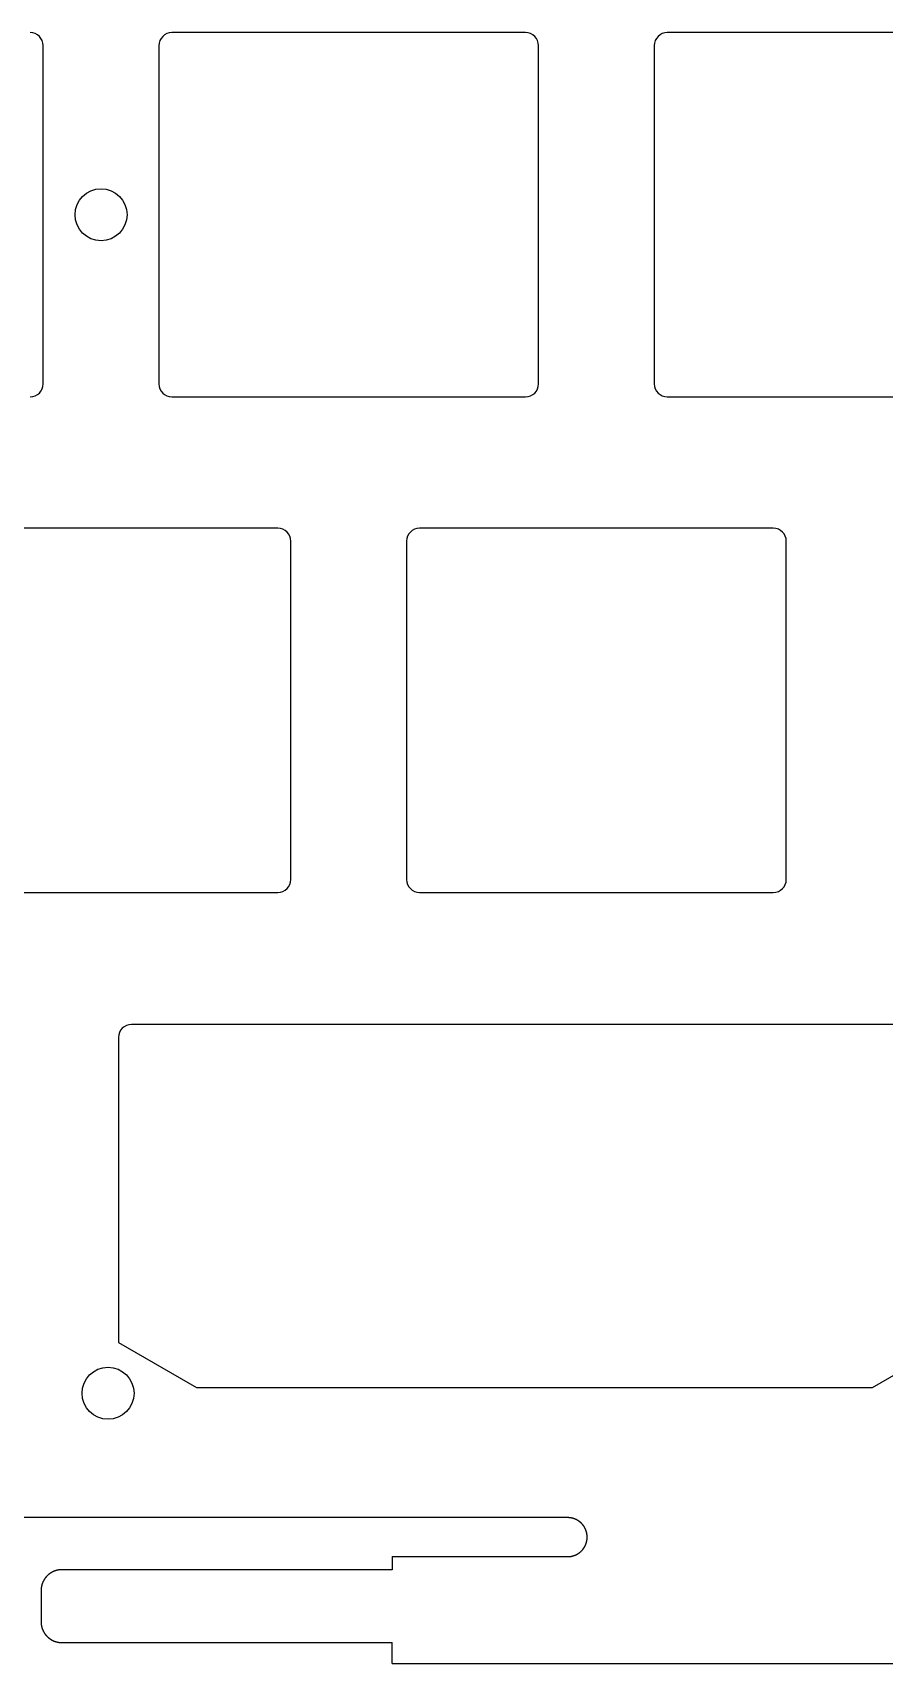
# Model space of a CAD drawing. Header units: millimetres. Extents: x -11 to 340, y -118 to 18.
# Drawn here: x 135.5 to 168.2, y -117.6 to -54.9 of the extents above; entities that cross this region are included whole.
import ezdxf

# ---------------------------------------------------------------- set-up
doc = ezdxf.new("R2010")
doc.units = ezdxf.units.MM
doc.header["$MEASUREMENT"] = 0
doc.layers.get('0').update_dxf_attribs({"linetype": 'CONTINUOUS'})
doc.layers.add('BLACK', color=7, linetype='CONTINUOUS')

msp = doc.modelspace()

# ---------------------------------------------------------------- linework, layer by layer
msp.add_lwpolyline([(138.78125, -105.2555), (141.78125, -106.9875), (167.78125, -106.9875), (170.78125, -105.2555), (170.78125, -93.5375, 0.414213562), (170.28125, -93.0375), (139.28125, -93.0375, 0.414212391), (138.78125, -93.5375)], format="xyb", close=True)
msp.add_circle((138.38125, -107.2125), 1)
at = {"layer": 'BLACK', "linetype": 'Continuous'}
for p, q in [((154.4375, -54.9125), (140.8375, -54.9125)), ((173.4875, -54.9125), (159.8875, -54.9125)), ((135.8875, -68.4125), (135.8875, -55.4125)), ((140.3375, -55.4125), (140.3375, -68.4125)), ((154.9375, -68.4125), (154.9375, -55.4125)), ((159.3875, -55.4125), (159.3875, -68.4125)), ((140.8375, -68.9125), (154.4375, -68.9125)), ((159.8875, -68.9125), (173.4875, -68.9125)), ((144.9125, -73.9625), (131.3125, -73.9625)), ((163.9625, -73.9625), (150.3625, -73.9625)), ((145.4125, -87.4625), (145.4125, -74.4625)), ((149.8625, -74.4625), (149.8625, -87.4625)), ((164.4625, -87.4625), (164.4625, -74.4625)), ((131.3125, -87.9625), (144.9125, -87.9625)), ((150.3625, -87.9625), (163.9625, -87.9625)), ((156.05625, -111.9925), (111.82757, -111.9925)), ((156.057047, -111.9925), (156.05625, -111.9925)), ((156.060964, -111.992515), (156.057047, -111.9925)), ((156.064876, -111.992549), (156.060964, -111.992515)), ((156.068789, -111.992603), (156.064876, -111.992549)), ((156.072697, -111.992677), (156.068789, -111.992603)), ((156.076604, -111.992771), (156.072697, -111.992677)), ((156.080507, -111.992885), (156.076604, -111.992771)), ((156.084409, -111.993019), (156.080507, -111.992885)), ((156.088306, -111.993173), (156.084409, -111.993019)), ((156.092204, -111.993347), (156.088306, -111.993173)), ((156.096096, -111.99354), (156.092204, -111.993347)), ((156.099987, -111.993754), (156.096096, -111.99354)), ((156.103873, -111.993988), (156.099987, -111.993754)), ((156.107759, -111.994241), (156.103873, -111.993988)), ((156.11164, -111.994514), (156.107759, -111.994241)), ((156.11552, -111.994808), (156.11164, -111.994514)), ((156.119394, -111.995121), (156.11552, -111.994808)), ((156.123268, -111.995453), (156.119394, -111.995121)), ((156.127136, -111.995806), (156.123268, -111.995453)), ((156.131003, -111.996179), (156.127136, -111.995806)), ((156.134864, -111.996571), (156.131003, -111.996179)), ((156.138725, -111.996983), (156.134864, -111.996571)), ((156.14258, -111.997415), (156.138725, -111.996983)), ((156.146433, -111.997866), (156.14258, -111.997415)), ((156.150281, -111.998338), (156.146433, -111.997866)), ((156.154128, -111.998829), (156.150281, -111.998338)), ((156.157968, -111.99934), (156.154128, -111.998829)), ((156.161808, -111.99987), (156.157968, -111.99934)), ((156.165641, -112.00042), (156.161808, -111.99987)), ((156.169472, -112.00099), (156.165641, -112.00042)), ((156.173298, -112.00158), (156.169472, -112.00099)), ((156.177121, -112.002189), (156.173298, -112.00158)), ((156.180939, -112.002818), (156.177121, -112.002189)), ((156.184754, -112.003466), (156.180939, -112.002818)), ((156.188563, -112.004134), (156.184754, -112.003466)), ((156.192371, -112.004822), (156.188563, -112.004134)), ((156.196171, -112.005529), (156.192371, -112.004822)), ((156.19997, -112.006256), (156.196171, -112.005529)), ((156.203762, -112.007002), (156.19997, -112.006256)), ((156.207551, -112.007768), (156.203762, -112.007002)), ((156.211334, -112.008553), (156.207551, -112.007768)), ((156.215115, -112.009358), (156.211334, -112.008553)), ((156.218888, -112.010182), (156.215115, -112.009358)), ((156.222659, -112.011026), (156.218888, -112.010182)), ((156.226423, -112.011889), (156.222659, -112.011026)), ((156.230184, -112.012772), (156.226423, -112.011889)), ((156.233938, -112.013674), (156.230184, -112.012772)), ((156.23769, -112.014596), (156.233938, -112.013674)), ((156.241433, -112.015536), (156.23769, -112.014596)), ((156.245174, -112.016496), (156.241433, -112.015536)), ((156.248908, -112.017476), (156.245174, -112.016496)), ((156.252638, -112.018475), (156.248908, -112.017476)), ((156.256361, -112.019492), (156.252638, -112.018475)), ((156.26008, -112.02053), (156.256361, -112.019492)), ((156.263792, -112.021586), (156.26008, -112.02053)), ((156.2675, -112.022662), (156.263792, -112.021586)), ((156.2712, -112.023757), (156.2675, -112.022662)), ((156.274897, -112.024871), (156.2712, -112.023757)), ((156.278586, -112.026004), (156.274897, -112.024871)), ((156.282271, -112.027157), (156.278586, -112.026004)), ((156.285947, -112.028328), (156.282271, -112.027157)), ((156.28962, -112.029519), (156.285947, -112.028328)), ((156.293285, -112.030728), (156.28962, -112.029519)), ((156.296945, -112.031957), (156.293285, -112.030728)), ((156.300597, -112.033204), (156.296945, -112.031957)), ((156.304244, -112.034471), (156.300597, -112.033204)), ((156.307883, -112.035756), (156.304244, -112.034471)), ((156.311518, -112.037061), (156.307883, -112.035756)), ((156.315144, -112.038384), (156.311518, -112.037061)), ((156.318765, -112.039726), (156.315144, -112.038384)), ((156.322377, -112.041087), (156.318765, -112.039726)), ((156.325984, -112.042467), (156.322377, -112.041087)), ((156.329582, -112.043865), (156.325984, -112.042467)), ((156.333176, -112.045282), (156.329582, -112.043865)), ((156.33676, -112.046718), (156.333176, -112.045282)), ((156.340338, -112.048173), (156.33676, -112.046718)), ((156.343908, -112.049646), (156.340338, -112.048173)), ((156.347472, -112.051138), (156.343908, -112.049646)), ((156.351027, -112.052648), (156.347472, -112.051138)), ((156.354576, -112.054177), (156.351027, -112.052648)), ((156.358115, -112.055724), (156.354576, -112.054177)), ((156.361649, -112.057291), (156.358115, -112.055724)), ((156.365172, -112.058875), (156.361649, -112.057291)), ((156.36869, -112.060478), (156.365172, -112.058875)), ((156.372198, -112.062098), (156.36869, -112.060478)), ((156.3757, -112.063738), (156.372198, -112.062098)), ((156.379191, -112.065395), (156.3757, -112.063738)), ((156.382676, -112.067072), (156.379191, -112.065395)), ((156.386151, -112.068765), (156.382676, -112.067072)), ((156.389619, -112.070478), (156.386151, -112.068765)), ((156.393077, -112.072208), (156.389619, -112.070478)), ((156.396528, -112.073957), (156.393077, -112.072208)), ((156.399969, -112.075723), (156.396528, -112.073957)), ((156.403403, -112.077507), (156.399969, -112.075723)), ((156.406826, -112.079309), (156.403403, -112.077507)), ((156.410241, -112.08113), (156.406826, -112.079309)), ((156.413646, -112.082967), (156.410241, -112.08113)), ((156.417043, -112.084824), (156.413646, -112.082967)), ((156.42043, -112.086697), (156.417043, -112.084824)), ((156.423808, -112.088588), (156.42043, -112.086697)), ((156.427176, -112.090497), (156.423808, -112.088588)), ((156.430536, -112.092424), (156.427176, -112.090497)), ((156.433884, -112.094368), (156.430536, -112.092424)), ((156.437224, -112.096329), (156.433884, -112.094368)), ((156.440553, -112.098308), (156.437224, -112.096329)), ((156.443874, -112.100305), (156.440553, -112.098308)), ((156.447183, -112.102318), (156.443874, -112.100305)), ((156.450483, -112.10435), (156.447183, -112.102318)), ((156.453772, -112.106398), (156.450483, -112.10435)), ((156.457052, -112.108463), (156.453772, -112.106398)), ((156.46032, -112.110546), (156.457052, -112.108463)), ((156.463579, -112.112646), (156.46032, -112.110546)), ((156.466827, -112.114762), (156.463579, -112.112646)), ((156.470064, -112.116896), (156.466827, -112.114762)), ((156.47329, -112.119046), (156.470064, -112.116896)), ((156.476506, -112.121214), (156.47329, -112.119046)), ((156.479711, -112.123398), (156.476506, -112.121214)), ((156.482905, -112.125599), (156.479711, -112.123398)), ((156.486087, -112.127816), (156.482905, -112.125599)), ((156.489259, -112.13005), (156.486087, -112.127816)), ((156.492419, -112.1323), (156.489259, -112.13005)), ((156.495568, -112.134568), (156.492419, -112.1323)), ((156.498705, -112.136851), (156.495568, -112.134568)), ((156.501831, -112.139151), (156.498705, -112.136851)), ((156.504945, -112.141467), (156.501831, -112.139151)), ((156.508047, -112.143799), (156.504945, -112.141467)), ((156.511138, -112.146148), (156.508047, -112.143799)), ((156.514217, -112.148512), (156.511138, -112.146148)), ((156.517283, -112.150893), (156.514217, -112.148512)), ((156.520338, -112.153289), (156.517283, -112.150893)), ((156.52338, -112.155701), (156.520338, -112.153289)), ((156.52641, -112.15813), (156.52338, -112.155701)), ((156.529427, -112.160573), (156.52641, -112.15813)), ((156.532433, -112.163033), (156.529427, -112.160573)), ((156.535425, -112.165508), (156.532433, -112.163033)), ((156.538405, -112.167998), (156.535425, -112.165508)), ((156.541373, -112.170504), (156.538405, -112.167998)), ((156.544327, -112.173026), (156.541373, -112.170504)), ((156.547269, -112.175562), (156.544327, -112.173026)), ((156.550197, -112.178114), (156.547269, -112.175562)), ((156.553113, -112.180681), (156.550197, -112.178114)), ((156.556015, -112.183263), (156.553113, -112.180681)), ((156.558904, -112.18586), (156.556015, -112.183263)), ((156.56178, -112.188472), (156.558904, -112.18586)), ((156.564642, -112.191099), (156.56178, -112.188472)), ((156.567491, -112.19374), (156.564642, -112.191099)), ((156.570326, -112.196397), (156.567491, -112.19374)), ((156.573148, -112.199067), (156.570326, -112.196397)), ((156.575955, -112.201753), (156.573148, -112.199067)), ((156.578749, -112.204452), (156.575955, -112.201753)), ((156.581529, -112.207166), (156.578749, -112.204452)), ((156.584295, -112.209895), (156.581529, -112.207166)), ((156.587047, -112.212637), (156.584295, -112.209895)), ((156.592508, -112.218165), (156.587047, -112.212637)), ((156.597912, -112.223748), (156.592508, -112.218165)), ((156.603258, -112.229386), (156.597912, -112.223748)), ((156.608545, -112.235078), (156.603258, -112.229386)), ((156.613772, -112.240824), (156.608545, -112.235078)), ((156.61894, -112.246624), (156.613772, -112.240824)), ((156.624048, -112.252475), (156.61894, -112.246624)), ((156.629094, -112.258379), (156.624048, -112.252475)), ((156.634079, -112.264333), (156.629094, -112.258379)), ((156.639001, -112.270337), (156.634079, -112.264333)), ((156.643861, -112.276391), (156.639001, -112.270337)), ((156.648657, -112.282494), (156.643861, -112.276391)), ((156.65339, -112.288645), (156.648657, -112.282494)), ((156.658057, -112.294843), (156.65339, -112.288645)), ((156.66266, -112.301087), (156.658057, -112.294843)), ((156.667198, -112.307378), (156.66266, -112.301087)), ((156.671669, -112.313714), (156.667198, -112.307378)), ((156.676074, -112.320094), (156.671669, -112.313714)), ((156.680412, -112.326517), (156.676074, -112.320094)), ((156.684682, -112.332984), (156.680412, -112.326517)), ((156.688884, -112.339493), (156.684682, -112.332984)), ((156.693019, -112.346044), (156.688884, -112.339493)), ((156.697084, -112.352635), (156.693019, -112.346044)), ((156.70108, -112.359266), (156.697084, -112.352635)), ((156.705006, -112.365936), (156.70108, -112.359266)), ((156.708863, -112.372645), (156.705006, -112.365936)), ((156.712649, -112.379392), (156.708863, -112.372645)), ((156.716364, -112.386176), (156.712649, -112.379392)), ((156.720007, -112.392996), (156.716364, -112.386176)), ((156.72358, -112.399852), (156.720007, -112.392996)), ((156.72708, -112.406743), (156.72358, -112.399852)), ((156.730508, -112.413668), (156.72708, -112.406743)), ((156.733864, -112.420627), (156.730508, -112.413668)), ((156.737146, -112.427618), (156.733864, -112.420627)), ((156.740356, -112.434642), (156.737146, -112.427618)), ((156.743492, -112.441697), (156.740356, -112.434642)), ((156.746554, -112.448782), (156.743492, -112.441697)), ((156.749542, -112.455898), (156.746554, -112.448782)), ((156.752456, -112.463043), (156.749542, -112.455898)), ((156.755295, -112.470217), (156.752456, -112.463043)), ((156.758059, -112.477419), (156.755295, -112.470217)), ((156.760749, -112.484648), (156.758059, -112.477419)), ((156.763362, -112.491903), (156.760749, -112.484648)), ((156.765901, -112.499185), (156.763362, -112.491903)), ((156.768363, -112.506493), (156.765901, -112.499185)), ((156.77075, -112.513825), (156.768363, -112.506493)), ((156.77306, -112.521181), (156.77075, -112.513825)), ((156.775295, -112.528561), (156.77306, -112.521181)), ((156.777452, -112.535964), (156.775295, -112.528561)), ((156.779533, -112.543389), (156.777452, -112.535964)), ((156.781537, -112.550836), (156.779533, -112.543389)), ((156.783464, -112.558304), (156.781537, -112.550836)), ((156.785314, -112.565792), (156.783464, -112.558304)), ((156.787086, -112.573301), (156.785314, -112.565792)), ((156.788781, -112.580829), (156.787086, -112.573301)), ((156.790398, -112.588376), (156.788781, -112.580829)), ((156.791937, -112.595941), (156.790398, -112.588376)), ((156.793399, -112.603524), (156.791937, -112.595941)), ((156.794782, -112.611124), (156.793399, -112.603524)), ((156.796087, -112.618741), (156.794782, -112.611124)), ((156.797314, -112.626375), (156.796087, -112.618741)), ((156.798463, -112.634024), (156.797314, -112.626375)), ((156.799533, -112.641688), (156.798463, -112.634024)), ((156.800524, -112.649367), (156.799533, -112.641688)), ((156.801437, -112.65706), (156.800524, -112.649367)), ((156.801335, -112.82883), (156.801767, -112.824975)), ((156.802271, -112.664768), (156.801437, -112.65706)), ((156.801767, -112.824975), (156.802179, -112.821115)), ((156.802179, -112.821115), (156.802571, -112.817253)), ((156.803025, -112.672488), (156.802271, -112.664768)), ((156.802571, -112.817253), (156.802944, -112.813386)), ((156.802944, -112.813386), (156.803297, -112.809518)), ((156.803701, -112.680221), (156.803025, -112.672488)), ((156.803297, -112.809518), (156.803629, -112.805644)), ((156.803629, -112.805644), (156.803942, -112.80177)), ((156.804298, -112.687967), (156.803701, -112.680221)), ((156.803942, -112.80177), (156.804236, -112.79789)), ((156.804236, -112.79789), (156.804509, -112.794009)), ((156.804815, -112.695725), (156.804298, -112.687967)), ((156.804509, -112.794009), (156.804762, -112.790124)), ((156.804762, -112.790124), (156.804996, -112.786237)), ((156.805253, -112.703494), (156.804815, -112.695725)), ((156.804996, -112.786237), (156.80521, -112.782346)), ((156.80521, -112.782346), (156.805403, -112.778454)), ((156.805612, -112.711275), (156.805253, -112.703494)), ((156.805403, -112.778454), (156.805577, -112.774557)), ((156.805577, -112.774557), (156.805731, -112.770659)), ((156.805891, -112.719066), (156.805612, -112.711275)), ((156.805731, -112.770659), (156.805865, -112.766757)), ((156.805865, -112.766757), (156.805979, -112.762854)), ((156.80609, -112.726868), (156.805891, -112.719066)), ((156.805979, -112.762854), (156.806073, -112.758947)), ((156.806073, -112.758947), (156.806147, -112.755039)), ((156.80621, -112.734679), (156.80609, -112.726868)), ((156.806147, -112.755039), (156.806201, -112.751127)), ((156.806201, -112.751127), (156.806235, -112.747214)), ((156.80625, -112.7425), (156.80621, -112.734679)), ((156.806235, -112.747214), (156.80625, -112.743297)), ((156.80625, -112.743297), (156.80625, -112.7425)), ((156.284926, -113.457), (156.292258, -113.454613)), ((156.292258, -113.454613), (156.299565, -113.452151)), ((156.299565, -113.452151), (156.306847, -113.449612)), ((156.306847, -113.449612), (156.314103, -113.446999)), ((156.314103, -113.446999), (156.321332, -113.444309)), ((156.321332, -113.444309), (156.328534, -113.441545)), ((156.328534, -113.441545), (156.335707, -113.438706)), ((156.335707, -113.438706), (156.342852, -113.435792)), ((156.342852, -113.435792), (156.349968, -113.432804)), ((156.349968, -113.432804), (156.357054, -113.429742)), ((156.357054, -113.429742), (156.364109, -113.426606)), ((156.364109, -113.426606), (156.371132, -113.423397)), ((156.371132, -113.423397), (156.378123, -113.420114)), ((156.378123, -113.420114), (156.385082, -113.416758)), ((156.385082, -113.416758), (156.392007, -113.41333)), ((156.392007, -113.41333), (156.398898, -113.40983)), ((156.398898, -113.40983), (156.405754, -113.406258)), ((156.405754, -113.406258), (156.412574, -113.402614)), ((156.412574, -113.402614), (156.419358, -113.398899)), ((156.419358, -113.398899), (156.426105, -113.395113)), ((156.426105, -113.395113), (156.432814, -113.391256)), ((156.432814, -113.391256), (156.439484, -113.38733)), ((156.439484, -113.38733), (156.446116, -113.383334)), ((156.446116, -113.383334), (156.452707, -113.379269)), ((156.452707, -113.379269), (156.459257, -113.375135)), ((156.459257, -113.375135), (156.465766, -113.370932)), ((156.465766, -113.370932), (156.472233, -113.366662)), ((156.472233, -113.366662), (156.478657, -113.362324)), ((156.478657, -113.362324), (156.485037, -113.357919)), ((156.485037, -113.357919), (156.491372, -113.353448)), ((156.491372, -113.353448), (156.497663, -113.34891)), ((156.497663, -113.34891), (156.503908, -113.344308)), ((156.503908, -113.344308), (156.510106, -113.33964)), ((156.510106, -113.33964), (156.516256, -113.334907)), ((156.516256, -113.334907), (156.522359, -113.330111)), ((156.522359, -113.330111), (156.528413, -113.325252)), ((156.528413, -113.325252), (156.534417, -113.320329)), ((156.534417, -113.320329), (156.540372, -113.315344)), ((156.540372, -113.315344), (156.546275, -113.310298)), ((156.546275, -113.310298), (156.552126, -113.305191)), ((156.552126, -113.305191), (156.557926, -113.300023)), ((156.557926, -113.300023), (156.563672, -113.294795)), ((156.563672, -113.294795), (156.569364, -113.289508)), ((156.569364, -113.289508), (156.575003, -113.284162)), ((156.575003, -113.284162), (156.580586, -113.278758)), ((156.580586, -113.278758), (156.586113, -113.273297)), ((156.586113, -113.273297), (156.588855, -113.270545)), ((156.588855, -113.270545), (156.591584, -113.267779)), ((156.591584, -113.267779), (156.594298, -113.264999)), ((156.594298, -113.264999), (156.596998, -113.262206)), ((156.596998, -113.262206), (156.599683, -113.259398)), ((156.599683, -113.259398), (156.602354, -113.256576)), ((156.602354, -113.256576), (156.60501, -113.253741)), ((156.60501, -113.253741), (156.607651, -113.250892)), ((156.607651, -113.250892), (156.610278, -113.24803)), ((156.610278, -113.24803), (156.61289, -113.245154)), ((156.61289, -113.245154), (156.615487, -113.242265)), ((156.615487, -113.242265), (156.618069, -113.239363)), ((156.618069, -113.239363), (156.620636, -113.236448)), ((156.620636, -113.236448), (156.623188, -113.233519)), ((156.623188, -113.233519), (156.625724, -113.230577)), ((156.625724, -113.230577), (156.628246, -113.227623)), ((156.628246, -113.227623), (156.630752, -113.224656)), ((156.630752, -113.224656), (156.633242, -113.221676)), ((156.633242, -113.221676), (156.635717, -113.218683)), ((156.635717, -113.218683), (156.638177, -113.215678)), ((156.638177, -113.215678), (156.64062, -113.21266)), ((156.64062, -113.21266), (156.643049, -113.20963)), ((156.643049, -113.20963), (156.645461, -113.206588)), ((156.645461, -113.206588), (156.647857, -113.203533)), ((156.647857, -113.203533), (156.650238, -113.200467)), ((156.650238, -113.200467), (156.652602, -113.197388)), ((156.652602, -113.197388), (156.654951, -113.194298)), ((156.654951, -113.194298), (156.657283, -113.191195)), ((156.657283, -113.191195), (156.659599, -113.188081)), ((156.659599, -113.188081), (156.661899, -113.184955)), ((156.661899, -113.184955), (156.664182, -113.181818)), ((156.664182, -113.181818), (156.66645, -113.178669)), ((156.66645, -113.178669), (156.6687, -113.175509)), ((156.6687, -113.175509), (156.670934, -113.172337)), ((156.670934, -113.172337), (156.673151, -113.169155)), ((156.673151, -113.169155), (156.675353, -113.165961)), ((156.675353, -113.165961), (156.677536, -113.162757)), ((156.677536, -113.162757), (156.679704, -113.159541)), ((156.679704, -113.159541), (156.681854, -113.156315)), ((156.681854, -113.156315), (156.683988, -113.153077)), ((156.683988, -113.153077), (156.686104, -113.14983)), ((156.686104, -113.14983), (156.688204, -113.146571)), ((156.688204, -113.146571), (156.690287, -113.143302)), ((156.690287, -113.143302), (156.692352, -113.140023)), ((156.692352, -113.140023), (156.6944, -113.136734)), ((156.6944, -113.136734), (156.696432, -113.133433)), ((156.696432, -113.133433), (156.698445, -113.130124)), ((156.698445, -113.130124), (156.700442, -113.126804)), ((156.700442, -113.126804), (156.702421, -113.123475)), ((156.702421, -113.123475), (156.704382, -113.120134)), ((156.704382, -113.120134), (156.706326, -113.116786)), ((156.706326, -113.116786), (156.708253, -113.113426)), ((156.708253, -113.113426), (156.710162, -113.110059)), ((156.710162, -113.110059), (156.712053, -113.10668)), ((156.712053, -113.10668), (156.713926, -113.103294)), ((156.713926, -113.103294), (156.715783, -113.099896)), ((156.715783, -113.099896), (156.71762, -113.096491)), ((156.71762, -113.096491), (156.719441, -113.093076)), ((156.719441, -113.093076), (156.721243, -113.089653)), ((156.721243, -113.089653), (156.723027, -113.08622)), ((156.723027, -113.08622), (156.724793, -113.082779)), ((156.724793, -113.082779), (156.726542, -113.079328)), ((156.726542, -113.079328), (156.728272, -113.07587)), ((156.728272, -113.07587), (156.729985, -113.072402)), ((156.729985, -113.072402), (156.731678, -113.068927)), ((156.731678, -113.068927), (156.733355, -113.065442)), ((156.733355, -113.065442), (156.735012, -113.06195)), ((156.735012, -113.06195), (156.736652, -113.058448)), ((156.736652, -113.058448), (156.738272, -113.05494)), ((156.738272, -113.05494), (156.739875, -113.051423)), ((156.739875, -113.051423), (156.741459, -113.047899)), ((156.741459, -113.047899), (156.743026, -113.044365)), ((156.743026, -113.044365), (156.744573, -113.040826)), ((156.744573, -113.040826), (156.746102, -113.037277)), ((156.746102, -113.037277), (156.747612, -113.033722)), ((156.747612, -113.033722), (156.749104, -113.030158)), ((156.749104, -113.030158), (156.750577, -113.026589)), ((156.750577, -113.026589), (156.752032, -113.02301)), ((156.752032, -113.02301), (156.753468, -113.019426)), ((156.753468, -113.019426), (156.754885, -113.015833)), ((156.754885, -113.015833), (156.756283, -113.012234)), ((156.756283, -113.012234), (156.757663, -113.008627)), ((156.757663, -113.008627), (156.759024, -113.005015)), ((156.759024, -113.005015), (156.760366, -113.001394)), ((156.760366, -113.001394), (156.761689, -112.997768)), ((156.761689, -112.997768), (156.762994, -112.994134)), ((156.762994, -112.994134), (156.764279, -112.990495)), ((156.764279, -112.990495), (156.765546, -112.986847)), ((156.765546, -112.986847), (156.766793, -112.983195)), ((156.766793, -112.983195), (156.768022, -112.979535)), ((156.768022, -112.979535), (156.769231, -112.975871)), ((156.769231, -112.975871), (156.770422, -112.972198)), ((156.770422, -112.972198), (156.771593, -112.968521)), ((156.771593, -112.968521), (156.772746, -112.964836)), ((156.772746, -112.964836), (156.773879, -112.961148)), ((156.773879, -112.961148), (156.774993, -112.957451)), ((156.774993, -112.957451), (156.776088, -112.95375)), ((156.776088, -112.95375), (156.777164, -112.950042)), ((156.777164, -112.950042), (156.77822, -112.946331)), ((156.77822, -112.946331), (156.779258, -112.942611)), ((156.779258, -112.942611), (156.780275, -112.938888)), ((156.780275, -112.938888), (156.781274, -112.935158)), ((156.781274, -112.935158), (156.782254, -112.931425)), ((156.782254, -112.931425), (156.783214, -112.927684)), ((156.783214, -112.927684), (156.784154, -112.92394)), ((156.784154, -112.92394), (156.785076, -112.920189)), ((156.785076, -112.920189), (156.785978, -112.916435)), ((156.785978, -112.916435), (156.786861, -112.912673)), ((156.786861, -112.912673), (156.787724, -112.908909)), ((156.787724, -112.908909), (156.788568, -112.905138)), ((156.788568, -112.905138), (156.789392, -112.901365)), ((156.789392, -112.901365), (156.790197, -112.897584)), ((156.790197, -112.897584), (156.790982, -112.893802)), ((156.790982, -112.893802), (156.791748, -112.890012)), ((156.791748, -112.890012), (156.792494, -112.88622)), ((156.792494, -112.88622), (156.793221, -112.882421)), ((156.793221, -112.882421), (156.793928, -112.878621)), ((156.793928, -112.878621), (156.794616, -112.874814)), ((156.794616, -112.874814), (156.795284, -112.871005)), ((156.795284, -112.871005), (156.795932, -112.867189)), ((156.795932, -112.867189), (156.796561, -112.863372)), ((156.796561, -112.863372), (156.79717, -112.859548)), ((156.79717, -112.859548), (156.79776, -112.855723)), ((156.79776, -112.855723), (156.79833, -112.851891)), ((156.79833, -112.851891), (156.79888, -112.848058)), ((156.79888, -112.848058), (156.79941, -112.844219)), ((156.79941, -112.844219), (156.799921, -112.840378)), ((156.799921, -112.840378), (156.800412, -112.836531)), ((156.800412, -112.836531), (156.800884, -112.832684)), ((156.800884, -112.832684), (156.801335, -112.82883)), ((136.244368, -114.081366), (136.237269, -114.085017)), ((136.251502, -114.077786), (136.244368, -114.081366)), ((136.25867, -114.074278), (136.251502, -114.077786)), ((136.265871, -114.070844), (136.25867, -114.074278)), ((136.273104, -114.067482), (136.265871, -114.070844)), ((136.28037, -114.064194), (136.273104, -114.067482)), ((136.287666, -114.060979), (136.28037, -114.064194)), ((136.294993, -114.057838), (136.287666, -114.060979)), ((136.30235, -114.054772), (136.294993, -114.057838)), ((136.309736, -114.051779), (136.30235, -114.054772)), ((136.317151, -114.048862), (136.309736, -114.051779)), ((136.324594, -114.046019), (136.317151, -114.048862)), ((136.332064, -114.043251), (136.324594, -114.046019)), ((136.33956, -114.040559), (136.332064, -114.043251)), ((136.347083, -114.037942), (136.33956, -114.040559)), ((136.35463, -114.035401), (136.347083, -114.037942)), ((136.362203, -114.032936), (136.35463, -114.035401)), ((136.3698, -114.030547), (136.362203, -114.032936)), ((136.37742, -114.028235), (136.3698, -114.030547)), ((136.385064, -114.025999), (136.37742, -114.028235)), ((136.39273, -114.02384), (136.385064, -114.025999)), ((136.400417, -114.021757), (136.39273, -114.02384)), ((136.408126, -114.019752), (136.400417, -114.021757)), ((136.415856, -114.017824), (136.408126, -114.019752)), ((136.423606, -114.015973), (136.415856, -114.017824)), ((136.431375, -114.0142), (136.423606, -114.015973)), ((136.439164, -114.012504), (136.431375, -114.0142)), ((136.44697, -114.010886), (136.439164, -114.012504)), ((136.454795, -114.009346), (136.44697, -114.010886)), ((136.462638, -114.007884), (136.454795, -114.009346)), ((136.470497, -114.0065), (136.462638, -114.007884)), ((136.478373, -114.005194), (136.470497, -114.0065)), ((136.486265, -114.003967), (136.478373, -114.005194)), ((136.494172, -114.002818), (136.486265, -114.003967)), ((136.502095, -114.001748), (136.494172, -114.002818)), ((136.510032, -114.000756), (136.502095, -114.001748)), ((136.517983, -113.999843), (136.510032, -114.000756)), ((136.525947, -113.999009), (136.517983, -113.999843)), ((136.533925, -113.998254), (136.525947, -113.999009)), ((136.541916, -113.997578), (136.533925, -113.998254)), ((136.549919, -113.996982), (136.541916, -113.997578)), ((136.557934, -113.996464), (136.549919, -113.996982)), ((136.56596, -113.996026), (136.557934, -113.996464)), ((136.573998, -113.995667), (136.56596, -113.996026)), ((136.582046, -113.995388), (136.573998, -113.995667)), ((136.590104, -113.995189), (136.582046, -113.995388)), ((136.598172, -113.995069), (136.590104, -113.995189)), ((136.60625, -113.995029), (136.598172, -113.995069)), ((149.30625, -113.995029), (136.60625, -113.995029)), ((149.30625, -113.4925), (149.30625, -113.995029)), ((149.30625, -113.4925), (156.05625, -113.4925)), ((156.05625, -113.4925), (156.064071, -113.49246)), ((156.064071, -113.49246), (156.071882, -113.49234)), ((156.071882, -113.49234), (156.079684, -113.492141)), ((156.079684, -113.492141), (156.087475, -113.491862)), ((156.087475, -113.491862), (156.095256, -113.491503)), ((156.095256, -113.491503), (156.103025, -113.491065)), ((156.103025, -113.491065), (156.110783, -113.490548)), ((156.110783, -113.490548), (156.118529, -113.489951)), ((156.118529, -113.489951), (156.126262, -113.489275)), ((156.126262, -113.489275), (156.133983, -113.488521)), ((156.133983, -113.488521), (156.14169, -113.487687)), ((156.14169, -113.487687), (156.149383, -113.486774)), ((156.149383, -113.486774), (156.157062, -113.485783)), ((156.157062, -113.485783), (156.164726, -113.484713)), ((156.164726, -113.484713), (156.172376, -113.483564)), ((156.172376, -113.483564), (156.180009, -113.482337)), ((156.180009, -113.482337), (156.187626, -113.481032)), ((156.187626, -113.481032), (156.195226, -113.479649)), ((156.195226, -113.479649), (156.202809, -113.478187)), ((156.202809, -113.478187), (156.210375, -113.476648)), ((156.210375, -113.476648), (156.217922, -113.475031)), ((156.217922, -113.475031), (156.22545, -113.473336)), ((156.22545, -113.473336), (156.232958, -113.471564)), ((156.232958, -113.471564), (156.240447, -113.469714)), ((156.240447, -113.469714), (156.247915, -113.467787)), ((156.247915, -113.467787), (156.255362, -113.465783)), ((156.255362, -113.465783), (156.262787, -113.463702)), ((156.262787, -113.463702), (156.270189, -113.461545)), ((156.270189, -113.461545), (156.277569, -113.459311)), ((156.277569, -113.459311), (156.284926, -113.457)), ((135.811155, -114.705939), (135.810724, -114.709923)), ((135.811606, -114.701957), (135.811155, -114.705939)), ((135.812077, -114.69798), (135.811606, -114.701957)), ((135.812568, -114.694004), (135.812077, -114.69798)), ((135.813078, -114.690035), (135.812568, -114.694004)), ((135.813608, -114.686066), (135.813078, -114.690035)), ((135.814158, -114.682104), (135.813608, -114.686066)), ((135.814728, -114.678143), (135.814158, -114.682104)), ((135.815317, -114.674189), (135.814728, -114.678143)), ((135.815926, -114.670235), (135.815317, -114.674189)), ((135.816554, -114.666289), (135.815926, -114.670235)), ((135.817203, -114.662344), (135.816554, -114.666289)), ((135.81787, -114.658405), (135.817203, -114.662344)), ((135.818558, -114.654468), (135.81787, -114.658405)), ((135.819265, -114.650538), (135.818558, -114.654468)), ((135.819992, -114.646609), (135.819265, -114.650538)), ((135.820737, -114.642688), (135.819992, -114.646609)), ((135.821503, -114.638768), (135.820737, -114.642688)), ((135.822288, -114.634855), (135.821503, -114.638768)), ((135.823093, -114.630945), (135.822288, -114.634855)), ((135.823917, -114.627041), (135.823093, -114.630945)), ((135.824761, -114.623139), (135.823917, -114.627041)), ((135.825624, -114.619245), (135.824761, -114.623139)), ((135.826507, -114.615353), (135.825624, -114.619245)), ((135.827409, -114.611469), (135.826507, -114.615353)), ((135.82833, -114.607587), (135.827409, -114.611469)), ((135.829271, -114.603712), (135.82833, -114.607587)), ((135.830231, -114.59984), (135.829271, -114.603712)), ((135.831211, -114.595976), (135.830231, -114.59984)), ((135.83221, -114.592114), (135.831211, -114.595976)), ((135.833228, -114.58826), (135.83221, -114.592114)), ((135.834265, -114.584409), (135.833228, -114.58826)), ((135.835322, -114.580566), (135.834265, -114.584409)), ((135.836398, -114.576726), (135.835322, -114.580566)), ((135.837493, -114.572894), (135.836398, -114.576726)), ((135.838608, -114.569065), (135.837493, -114.572894)), ((135.839741, -114.565244), (135.838608, -114.569065)), ((135.840894, -114.561427), (135.839741, -114.565244)), ((135.842066, -114.557618), (135.840894, -114.561427)), ((135.843257, -114.553813), (135.842066, -114.557618)), ((135.844467, -114.550016), (135.843257, -114.553813)), ((135.845697, -114.546222), (135.844467, -114.550016)), ((135.846945, -114.542438), (135.845697, -114.546222)), ((135.848212, -114.538657), (135.846945, -114.542438)), ((135.849498, -114.534884), (135.848212, -114.538657)), ((135.850804, -114.531116), (135.849498, -114.534884)), ((135.852128, -114.527357), (135.850804, -114.531116)), ((135.853471, -114.523602), (135.852128, -114.527357)), ((135.854833, -114.519856), (135.853471, -114.523602)), ((135.856214, -114.516114), (135.854833, -114.519856)), ((135.857614, -114.512381), (135.856214, -114.516114)), ((135.859032, -114.508654), (135.857614, -114.512381)), ((135.860469, -114.504935), (135.859032, -114.508654)), ((135.861926, -114.501221), (135.860469, -114.504935)), ((135.8634, -114.497516), (135.861926, -114.501221)), ((135.864894, -114.493817), (135.8634, -114.497516)), ((135.866406, -114.490126), (135.864894, -114.493817)), ((135.867937, -114.486441), (135.866406, -114.490126)), ((135.869486, -114.482766), (135.867937, -114.486441)), ((135.871054, -114.479096), (135.869486, -114.482766)), ((135.87264, -114.475436), (135.871054, -114.479096)), ((135.874245, -114.471781), (135.87264, -114.475436)), ((135.875868, -114.468136), (135.874245, -114.471781)), ((135.87751, -114.464497), (135.875868, -114.468136)), ((135.87917, -114.460868), (135.87751, -114.464497)), ((135.880848, -114.457245), (135.87917, -114.460868)), ((135.882545, -114.453632), (135.880848, -114.457245)), ((135.88426, -114.450026), (135.882545, -114.453632)), ((135.885993, -114.44643), (135.88426, -114.450026)), ((135.887745, -114.44284), (135.885993, -114.44643)), ((135.889514, -114.43926), (135.887745, -114.44284)), ((135.891302, -114.435687), (135.889514, -114.43926)), ((135.893107, -114.432125), (135.891302, -114.435687)), ((135.894931, -114.428569), (135.893107, -114.432125)), ((135.896772, -114.425024), (135.894931, -114.428569)), ((135.898632, -114.421487), (135.896772, -114.425024)), ((135.90051, -114.41796), (135.898632, -114.421487)), ((135.902405, -114.41444), (135.90051, -114.41796)), ((135.904318, -114.410931), (135.902405, -114.41444)), ((135.906249, -114.40743), (135.904318, -114.410931)), ((135.908198, -114.40394), (135.906249, -114.40743)), ((135.910164, -114.400457), (135.908198, -114.40394)), ((135.912148, -114.396986), (135.910164, -114.400457)), ((135.91415, -114.393523), (135.912148, -114.396986)), ((135.916168, -114.390071), (135.91415, -114.393523)), ((135.918205, -114.386627), (135.916168, -114.390071)), ((135.920259, -114.383194), (135.918205, -114.386627)), ((135.92233, -114.379771), (135.920259, -114.383194)), ((135.924418, -114.376358), (135.92233, -114.379771)), ((135.926525, -114.372954), (135.924418, -114.376358)), ((135.928647, -114.369562), (135.926525, -114.372954)), ((135.930788, -114.366179), (135.928647, -114.369562)), ((135.932945, -114.362807), (135.930788, -114.366179)), ((135.935119, -114.359445), (135.932945, -114.362807)), ((135.93731, -114.356095), (135.935119, -114.359445)), ((135.939519, -114.352754), (135.93731, -114.356095)), ((135.941744, -114.349425), (135.939519, -114.352754)), ((135.943986, -114.346105), (135.941744, -114.349425)), ((135.946245, -114.342798), (135.943986, -114.346105)), ((135.94852, -114.339501), (135.946245, -114.342798)), ((135.950812, -114.336215), (135.94852, -114.339501)), ((135.953121, -114.33294), (135.950812, -114.336215)), ((135.955446, -114.329678), (135.953121, -114.33294)), ((135.957788, -114.326425), (135.955446, -114.329678)), ((135.960146, -114.323185), (135.957788, -114.326425)), ((135.96252, -114.319956), (135.960146, -114.323185)), ((135.964911, -114.316739), (135.96252, -114.319956)), ((135.967318, -114.313534), (135.964911, -114.316739)), ((135.969741, -114.31034), (135.967318, -114.313534)), ((135.97218, -114.307158), (135.969741, -114.31034)), ((135.974635, -114.303989), (135.97218, -114.307158)), ((135.977106, -114.300831), (135.974635, -114.303989)), ((135.979593, -114.297686), (135.977106, -114.300831)), ((135.982096, -114.294552), (135.979593, -114.297686)), ((135.984614, -114.291432), (135.982096, -114.294552)), ((135.987149, -114.288323), (135.984614, -114.291432)), ((135.989698, -114.285227), (135.987149, -114.288323)), ((135.992264, -114.282144), (135.989698, -114.285227)), ((135.994844, -114.279073), (135.992264, -114.282144)), ((135.997441, -114.276015), (135.994844, -114.279073)), ((136.000052, -114.27297), (135.997441, -114.276015)), ((136.002679, -114.269938), (136.000052, -114.27297)), ((136.005321, -114.266919), (136.002679, -114.269938)), ((136.007978, -114.263913), (136.005321, -114.266919)), ((136.01065, -114.26092), (136.007978, -114.263913)), ((136.013337, -114.257941), (136.01065, -114.26092)), ((136.016039, -114.254975), (136.013337, -114.257941)), ((136.018756, -114.252022), (136.016039, -114.254975)), ((136.021488, -114.249083), (136.018756, -114.252022)), ((136.024234, -114.246158), (136.021488, -114.249083)), ((136.026994, -114.243246), (136.024234, -114.246158)), ((136.02977, -114.240348), (136.026994, -114.243246)), ((136.032559, -114.237464), (136.02977, -114.240348)), ((136.035363, -114.234593), (136.032559, -114.237464)), ((136.038182, -114.231737), (136.035363, -114.234593)), ((136.043861, -114.226067), (136.038182, -114.231737)), ((136.049596, -114.220454), (136.043861, -114.226067)), ((136.055386, -114.214899), (136.049596, -114.220454)), ((136.061232, -114.209401), (136.055386, -114.214899)), ((136.067131, -114.203963), (136.061232, -114.209401)), ((136.073084, -114.198584), (136.067131, -114.203963)), ((136.07909, -114.193266), (136.073084, -114.198584)), ((136.085148, -114.188008), (136.07909, -114.193266)), ((136.091258, -114.182811), (136.085148, -114.188008)), ((136.097418, -114.177676), (136.091258, -114.182811)), ((136.103628, -114.172603), (136.097418, -114.177676)), ((136.109888, -114.167593), (136.103628, -114.172603)), ((136.116196, -114.162647), (136.109888, -114.167593)), ((136.122553, -114.157765), (136.116196, -114.162647)), ((136.128956, -114.152947), (136.122553, -114.157765)), ((136.135407, -114.148194), (136.128956, -114.152947)), ((136.141903, -114.143507), (136.135407, -114.148194)), ((136.148444, -114.138885), (136.141903, -114.143507)), ((136.15503, -114.134331), (136.148444, -114.138885)), ((136.161659, -114.129843), (136.15503, -114.134331)), ((136.168332, -114.125422), (136.161659, -114.129843)), ((136.175047, -114.12107), (136.168332, -114.125422)), ((136.181804, -114.116785), (136.175047, -114.12107)), ((136.188601, -114.11257), (136.181804, -114.116785)), ((136.195439, -114.108423), (136.188601, -114.11257)), ((136.202316, -114.104346), (136.195439, -114.108423)), ((136.209232, -114.100339), (136.202316, -114.104346)), ((136.216186, -114.096402), (136.209232, -114.100339)), ((136.223177, -114.092536), (136.216186, -114.096402)), ((136.230205, -114.088741), (136.223177, -114.092536)), ((136.237269, -114.085017), (136.230205, -114.088741)), ((135.806264, -114.790256), (135.80625, -114.794301)), ((135.80625, -114.794301), (135.80625, -114.795029)), ((135.80625, -114.795029), (135.80625, -115.995029)), ((135.806298, -114.786215), (135.806264, -114.790256)), ((135.806351, -114.782174), (135.806298, -114.786215)), ((135.806425, -114.778138), (135.806351, -114.782174)), ((135.806518, -114.774102), (135.806425, -114.778138)), ((135.806632, -114.770071), (135.806518, -114.774102)), ((135.806765, -114.76604), (135.806632, -114.770071)), ((135.806919, -114.762014), (135.806765, -114.76604)), ((135.807092, -114.757988), (135.806919, -114.762014)), ((135.807286, -114.753968), (135.807092, -114.757988)), ((135.807499, -114.749948), (135.807286, -114.753968)), ((135.807732, -114.745933), (135.807499, -114.749948)), ((135.807985, -114.741918), (135.807732, -114.745933)), ((135.808258, -114.737909), (135.807985, -114.741918)), ((135.808551, -114.733901), (135.808258, -114.737909)), ((135.808863, -114.729898), (135.808551, -114.733901)), ((135.809196, -114.725895), (135.808863, -114.729898)), ((135.809548, -114.721899), (135.809196, -114.725895)), ((135.80992, -114.717903), (135.809548, -114.721899)), ((135.810312, -114.713912), (135.80992, -114.717903)), ((135.810724, -114.709923), (135.810312, -114.713912)), ((135.80625, -115.995029), (135.80629, -116.003107)), ((135.80629, -116.003107), (135.80641, -116.011175)), ((135.80641, -116.011175), (135.806609, -116.019233)), ((135.806609, -116.019233), (135.806888, -116.027282)), ((135.806888, -116.027282), (135.807247, -116.035319)), ((135.807247, -116.035319), (135.807685, -116.043345)), ((135.807685, -116.043345), (135.808203, -116.05136)), ((135.808203, -116.05136), (135.808799, -116.059363)), ((135.808799, -116.059363), (135.809475, -116.067354)), ((135.809475, -116.067354), (135.81023, -116.075332)), ((135.81023, -116.075332), (135.811064, -116.083296)), ((135.811064, -116.083296), (135.811977, -116.091247)), ((135.811977, -116.091247), (135.812969, -116.099184)), ((135.812969, -116.099184), (135.814039, -116.107107)), ((135.814039, -116.107107), (135.815188, -116.115014)), ((135.815188, -116.115014), (135.816415, -116.122906)), ((135.816415, -116.122906), (135.817721, -116.130782)), ((135.817721, -116.130782), (135.819105, -116.138641)), ((135.819105, -116.138641), (135.820567, -116.146484)), ((135.820567, -116.146484), (135.822107, -116.154309)), ((135.822107, -116.154309), (135.823725, -116.162116)), ((135.823725, -116.162116), (135.825421, -116.169904)), ((135.825421, -116.169904), (135.827194, -116.177674)), ((135.827194, -116.177674), (135.829045, -116.185423)), ((135.829045, -116.185423), (135.830973, -116.193153)), ((135.830973, -116.193153), (135.832978, -116.200862)), ((135.832978, -116.200862), (135.835061, -116.20855)), ((135.835061, -116.20855), (135.83722, -116.216215)), ((135.83722, -116.216215), (135.839456, -116.223859)), ((135.839456, -116.223859), (135.841768, -116.231479)), ((135.841768, -116.231479), (135.844157, -116.239076)), ((135.844157, -116.239076), (135.846622, -116.246649)), ((135.846622, -116.246649), (135.849163, -116.254197)), ((135.849163, -116.254197), (135.85178, -116.261719)), ((135.85178, -116.261719), (135.854472, -116.269216)), ((135.854472, -116.269216), (135.85724, -116.276686)), ((135.85724, -116.276686), (135.860083, -116.284128)), ((135.860083, -116.284128), (135.863, -116.291543)), ((135.863, -116.291543), (135.865993, -116.298929)), ((135.865993, -116.298929), (135.869059, -116.306286)), ((135.869059, -116.306286), (135.8722, -116.313613)), ((135.8722, -116.313613), (135.875415, -116.32091)), ((135.875415, -116.32091), (135.878703, -116.328175)), ((135.878703, -116.328175), (135.882065, -116.335408)), ((135.882065, -116.335408), (135.885499, -116.342609)), ((135.885499, -116.342609), (135.889007, -116.349777)), ((135.889007, -116.349777), (135.892587, -116.356911)), ((135.892587, -116.356911), (135.896238, -116.36401)), ((135.896238, -116.36401), (135.899962, -116.371074)), ((135.899962, -116.371074), (135.903757, -116.378102)), ((135.903757, -116.378102), (135.907623, -116.385094)), ((135.907623, -116.385094), (135.91156, -116.392048)), ((135.91156, -116.392048), (135.915567, -116.398964)), ((135.915567, -116.398964), (135.919644, -116.405841)), ((135.919644, -116.405841), (135.92379, -116.412678)), ((135.92379, -116.412678), (135.928006, -116.419476)), ((135.928006, -116.419476), (135.93229, -116.426232)), ((135.93229, -116.426232), (135.936643, -116.432947)), ((135.936643, -116.432947), (135.941064, -116.43962)), ((135.941064, -116.43962), (135.945551, -116.446249)), ((135.945551, -116.446249), (135.950106, -116.452835)), ((135.950106, -116.452835), (135.954728, -116.459376)), ((135.954728, -116.459376), (135.959415, -116.465873)), ((135.959415, -116.465873), (135.964168, -116.472323)), ((135.964168, -116.472323), (135.968986, -116.478726)), ((135.968986, -116.478726), (135.973868, -116.485083)), ((135.973868, -116.485083), (135.978814, -116.491391)), ((135.978814, -116.491391), (135.983824, -116.497651)), ((135.983824, -116.497651), (135.988897, -116.503861)), ((135.988897, -116.503861), (135.994032, -116.510021)), ((135.994032, -116.510021), (135.999228, -116.516131)), ((135.999228, -116.516131), (136.004486, -116.522189)), ((136.004486, -116.522189), (136.009805, -116.528195)), ((136.009805, -116.528195), (136.015184, -116.534148)), ((136.015184, -116.534148), (136.020622, -116.540047)), ((136.020622, -116.540047), (136.026119, -116.545893)), ((136.026119, -116.545893), (136.031675, -116.551683)), ((136.031675, -116.551683), (136.037288, -116.557418)), ((136.037288, -116.557418), (136.042958, -116.563097)), ((136.042958, -116.563097), (136.045814, -116.565916)), ((136.045814, -116.565916), (136.048684, -116.56872)), ((136.048684, -116.56872), (136.051568, -116.571509)), ((136.051568, -116.571509), (136.054467, -116.574285)), ((136.054467, -116.574285), (136.057378, -116.577045)), ((136.057378, -116.577045), (136.060304, -116.579792)), ((136.060304, -116.579792), (136.063243, -116.582523)), ((136.063243, -116.582523), (136.066196, -116.58524)), ((136.066196, -116.58524), (136.069162, -116.587942)), ((136.069162, -116.587942), (136.072141, -116.590629)), ((136.072141, -116.590629), (136.075134, -116.593301)), ((136.075134, -116.593301), (136.07814, -116.595958)), ((136.07814, -116.595958), (136.081159, -116.5986)), ((136.081159, -116.5986), (136.084191, -116.601227)), ((136.084191, -116.601227), (136.087236, -116.603838)), ((136.087236, -116.603838), (136.090294, -116.606435)), ((136.090294, -116.606435), (136.093364, -116.609015)), ((136.093364, -116.609015), (136.096448, -116.611581)), ((136.096448, -116.611581), (136.099544, -116.61413)), ((136.099544, -116.61413), (136.102652, -116.616665)), ((136.102652, -116.616665), (136.105773, -116.619183)), ((136.105773, -116.619183), (136.108906, -116.621686)), ((136.108906, -116.621686), (136.112052, -116.624173)), ((136.112052, -116.624173), (136.115209, -116.626644)), ((136.115209, -116.626644), (136.118379, -116.629099)), ((136.118379, -116.629099), (136.121561, -116.631538)), ((136.121561, -116.631538), (136.124754, -116.633961)), ((136.124754, -116.633961), (136.12796, -116.636368)), ((136.12796, -116.636368), (136.131177, -116.638759)), ((136.131177, -116.638759), (136.134406, -116.641133)), ((136.134406, -116.641133), (136.137646, -116.643491)), ((136.137646, -116.643491), (136.140898, -116.645833)), ((136.140898, -116.645833), (136.144161, -116.648158)), ((136.144161, -116.648158), (136.147436, -116.650467)), ((136.147436, -116.650467), (136.150721, -116.652759)), ((136.150721, -116.652759), (136.154019, -116.655035)), ((136.154019, -116.655035), (136.157326, -116.657293)), ((136.157326, -116.657293), (136.160645, -116.659535)), ((136.160645, -116.659535), (136.163974, -116.66176)), ((136.163974, -116.66176), (136.167315, -116.663969)), ((136.167315, -116.663969), (136.170666, -116.66616)), ((136.170666, -116.66616), (136.174028, -116.668334)), ((136.174028, -116.668334), (136.1774, -116.670491)), ((136.1774, -116.670491), (136.180783, -116.672632)), ((136.180783, -116.672632), (136.184175, -116.674754)), ((136.184175, -116.674754), (136.187579, -116.676861)), ((136.187579, -116.676861), (136.190991, -116.678949)), ((136.190991, -116.678949), (136.194415, -116.68102)), ((136.194415, -116.68102), (136.197848, -116.683074)), ((136.197848, -116.683074), (136.201291, -116.685111)), ((136.201291, -116.685111), (136.204743, -116.687129)), ((136.204743, -116.687129), (136.208207, -116.689131)), ((136.208207, -116.689131), (136.211678, -116.691115)), ((136.211678, -116.691115), (136.21516, -116.693081)), ((136.21516, -116.693081), (136.218651, -116.69503)), ((136.218651, -116.69503), (136.222152, -116.696961)), ((136.222152, -116.696961), (136.225661, -116.698874)), ((136.225661, -116.698874), (136.22918, -116.700769)), ((136.22918, -116.700769), (136.232707, -116.702647)), ((136.232707, -116.702647), (136.236245, -116.704507)), ((136.236245, -116.704507), (136.23979, -116.706348)), ((136.23979, -116.706348), (136.243345, -116.708172)), ((136.243345, -116.708172), (136.246908, -116.709977)), ((136.246908, -116.709977), (136.250481, -116.711765)), ((136.250481, -116.711765), (136.25406, -116.713534)), ((136.25406, -116.713534), (136.25765, -116.715286)), ((136.25765, -116.715286), (136.261247, -116.717019)), ((136.261247, -116.717019), (136.264853, -116.718734)), ((136.264853, -116.718734), (136.268466, -116.720431)), ((136.268466, -116.720431), (136.272089, -116.722109)), ((136.272089, -116.722109), (136.275718, -116.723769)), ((136.275718, -116.723769), (136.279357, -116.725411)), ((136.279357, -116.725411), (136.283002, -116.727034)), ((136.283002, -116.727034), (136.286656, -116.728639)), ((136.286656, -116.728639), (136.290317, -116.730225)), ((136.290317, -116.730225), (136.293986, -116.731793)), ((136.293986, -116.731793), (136.297662, -116.733342)), ((136.297662, -116.733342), (136.301347, -116.734873)), ((136.301347, -116.734873), (136.305037, -116.736385)), ((136.305037, -116.736385), (136.308737, -116.737879)), ((136.308737, -116.737879), (136.312441, -116.739353)), ((136.312441, -116.739353), (136.316155, -116.74081)), ((136.316155, -116.74081), (136.319874, -116.742247)), ((136.319874, -116.742247), (136.323602, -116.743665)), ((136.323602, -116.743665), (136.327335, -116.745065)), ((136.327335, -116.745065), (136.331076, -116.746446)), ((136.331076, -116.746446), (136.334823, -116.747808)), ((136.334823, -116.747808), (136.338578, -116.749151)), ((136.338578, -116.749151), (136.342337, -116.750475)), ((136.342337, -116.750475), (136.346105, -116.751781)), ((136.346105, -116.751781), (136.349877, -116.753067)), ((136.349877, -116.753067), (136.353658, -116.754334)), ((136.353658, -116.754334), (136.357443, -116.755582)), ((136.357443, -116.755582), (136.361236, -116.756812)), ((136.361236, -116.756812), (136.365033, -116.758022)), ((136.365033, -116.758022), (136.368839, -116.759213)), ((136.368839, -116.759213), (136.372648, -116.760385)), ((136.372648, -116.760385), (136.376465, -116.761538)), ((136.376465, -116.761538), (136.380286, -116.762671)), ((136.380286, -116.762671), (136.384115, -116.763786)), ((136.384115, -116.763786), (136.387947, -116.764881)), ((136.387947, -116.764881), (136.391787, -116.765957)), ((136.391787, -116.765957), (136.39563, -116.767014)), ((136.39563, -116.767014), (136.399481, -116.768051)), ((136.399481, -116.768051), (136.403335, -116.769069)), ((136.403335, -116.769069), (136.407196, -116.770068)), ((136.407196, -116.770068), (136.411061, -116.771048)), ((136.411061, -116.771048), (136.414933, -116.772008)), ((136.414933, -116.772008), (136.418807, -116.772949)), ((136.418807, -116.772949), (136.422689, -116.77387)), ((136.422689, -116.77387), (136.426574, -116.774772)), ((136.426574, -116.774772), (136.430466, -116.775655)), ((136.430466, -116.775655), (136.43436, -116.776518)), ((136.43436, -116.776518), (136.438262, -116.777362)), ((136.438262, -116.777362), (136.442165, -116.778186)), ((136.442165, -116.778186), (136.446076, -116.778991)), ((136.446076, -116.778991), (136.449989, -116.779776)), ((136.449989, -116.779776), (136.453908, -116.780542)), ((136.453908, -116.780542), (136.45783, -116.781287)), ((136.45783, -116.781287), (136.461758, -116.782014)), ((136.461758, -116.782014), (136.465689, -116.782721)), ((136.465689, -116.782721), (136.469626, -116.783409)), ((136.469626, -116.783409), (136.473564, -116.784076)), ((136.473564, -116.784076), (136.477509, -116.784725)), ((136.477509, -116.784725), (136.481456, -116.785353)), ((136.481456, -116.785353), (136.485409, -116.785962)), ((136.485409, -116.785962), (136.489364, -116.786551)), ((136.489364, -116.786551), (136.493325, -116.787121)), ((136.493325, -116.787121), (136.497287, -116.787671)), ((136.497287, -116.787671), (136.501255, -116.788201)), ((136.501255, -116.788201), (136.505225, -116.788711)), ((136.505225, -116.788711), (136.509201, -116.789202)), ((136.509201, -116.789202), (136.513177, -116.789673)), ((136.513177, -116.789673), (136.51716, -116.790124)), ((136.51716, -116.790124), (136.521144, -116.790555)), ((136.521144, -116.790555), (136.525133, -116.790967)), ((136.525133, -116.790967), (136.529123, -116.791359)), ((136.529123, -116.791359), (136.533119, -116.791731)), ((136.533119, -116.791731), (136.537116, -116.792083)), ((136.537116, -116.792083), (136.541119, -116.792416)), ((136.541119, -116.792416), (136.545122, -116.792728)), ((136.545122, -116.792728), (136.54913, -116.793021)), ((136.54913, -116.793021), (136.553139, -116.793294)), ((136.553139, -116.793294), (136.557154, -116.793547)), ((136.557154, -116.793547), (136.561169, -116.79378)), ((136.561169, -116.79378), (136.565189, -116.793993)), ((136.565189, -116.793993), (136.569209, -116.794187)), ((136.569209, -116.794187), (136.573235, -116.79436)), ((136.573235, -116.79436), (136.577261, -116.794514)), ((136.577261, -116.794514), (136.581292, -116.794647)), ((136.581292, -116.794647), (136.585323, -116.794761)), ((136.585323, -116.794761), (136.589359, -116.794854)), ((136.589359, -116.794854), (136.593395, -116.794928)), ((136.593395, -116.794928), (136.597436, -116.794981)), ((136.597436, -116.794981), (136.601477, -116.795015)), ((136.601477, -116.795015), (136.605522, -116.795029)), ((136.605522, -116.795029), (136.60625, -116.795029)), ((136.60625, -116.795029), (149.30625, -116.795029)), ((149.30625, -117.595029), (149.30625, -116.795029)), ((149.30625, -117.595029), (179.30625, -117.595029))]:
    msp.add_line(p, q, dxfattribs=at)
at = {"layer": 'BLACK'}
msp.add_circle((138.1125, -61.9125), 1, dxfattribs=at)
for centre, start, end in [((135.3875, -55.4125), 0, 90), ((140.8375, -55.4125), 90, 180), ((154.4375, -55.4125), 0, 90), ((159.8875, -55.4125), 90, 180), ((135.3875, -68.4125), 270, 0), ((140.8375, -68.4125), 180, 270), ((154.4375, -68.4125), 270, 0), ((159.8875, -68.4125), 180, 270), ((144.9125, -74.4625), 0, 90), ((150.3625, -74.4625), 90, 180), ((163.9625, -74.4625), 0, 90), ((144.9125, -87.4625), 270, 0), ((150.3625, -87.4625), 180, 270), ((163.9625, -87.4625), 270, 0)]:
    msp.add_arc(centre, 0.5, start, end, dxfattribs=at)

doc.saveas('drawing.dxf')
